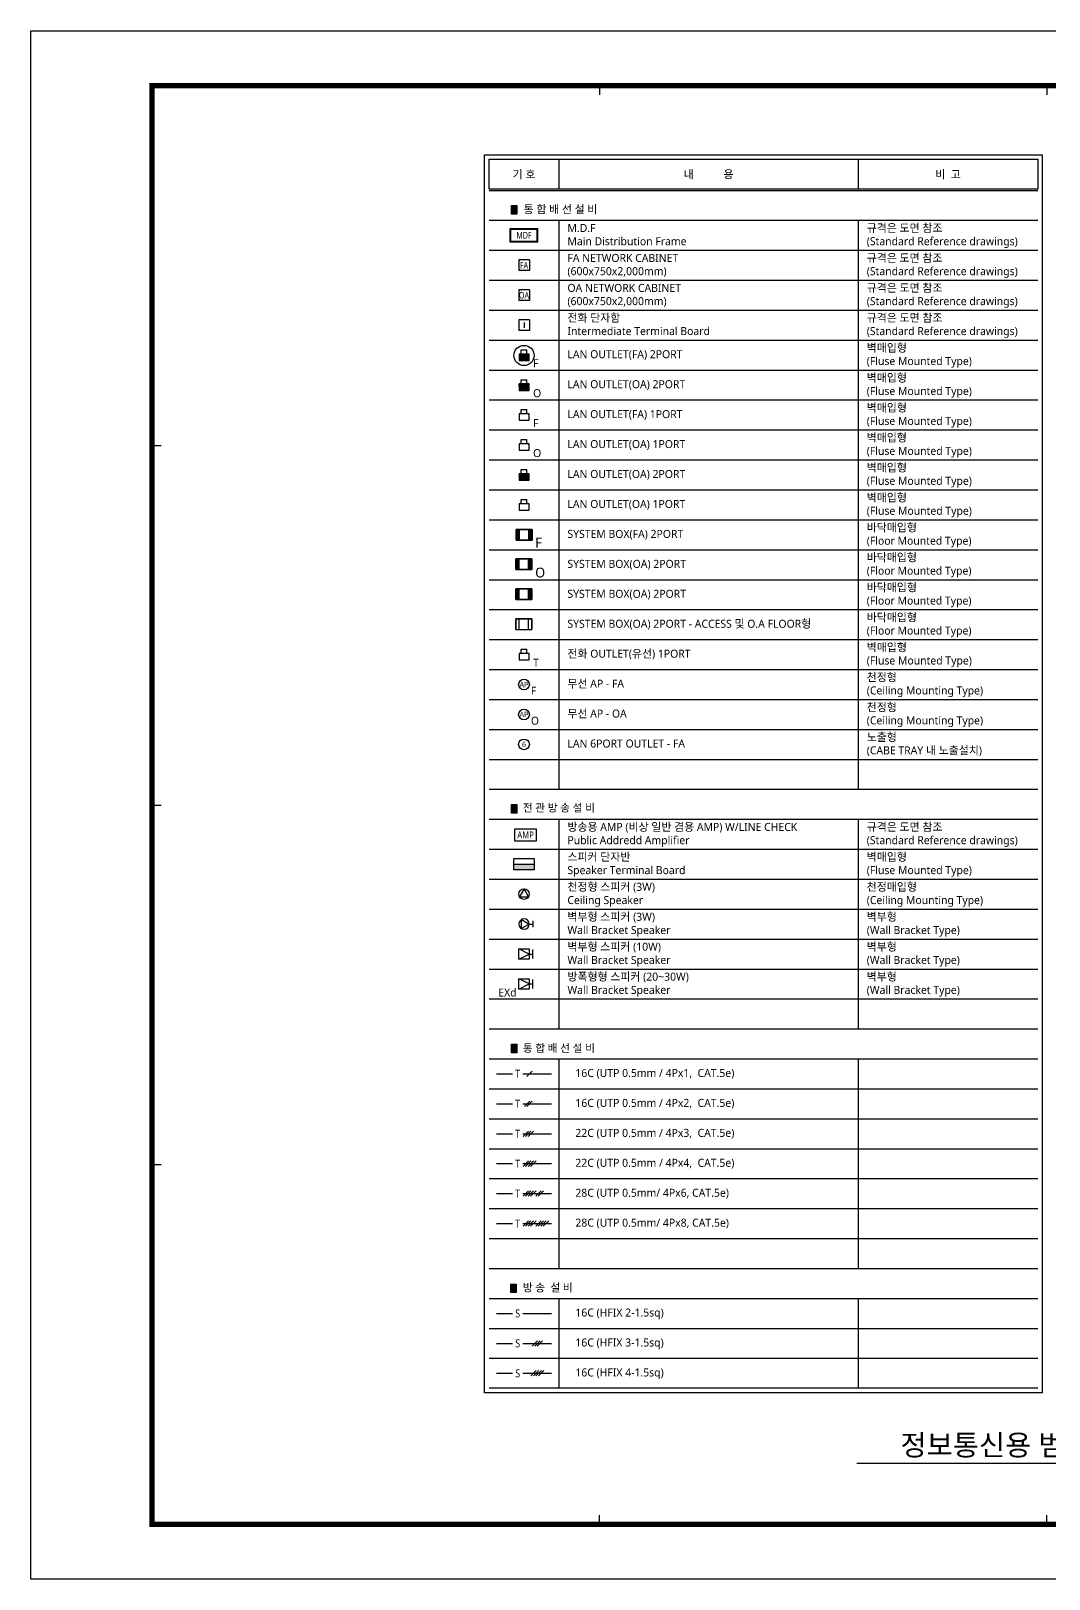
# Model space of a CAD drawing. Header units: millimetres. Extents: x 0 to 84100, y 0 to 59400.
# Drawn here: x 0 to 39086, y 0 to 59400 of the extents above; entities that cross this region are included whole.
import ezdxf
from ezdxf.enums import TextEntityAlignment as Align

# ---------------------------------------------------------------- set-up
doc = ezdxf.new("R2010")
doc.units = ezdxf.units.MM
doc.header["$LTSCALE"] = 1000
for name, color, linetype in [('S', 4, 'Continuous'), ('SHT', 5, 'Continuous'), ('sol254', 254, 'Continuous'), ('SYM', 3, 'Continuous'), ('SYMBOL', 3, 'Continuous'), ('TIT', 2, 'Continuous')]:
    doc.layers.add(name, color=color, linetype=linetype)
doc.styles.add('GHS', font='malgun.ttf')
doc.styles.add('ST6', font='malgun.ttf', dxfattribs={"width": 0.9})

# ---------------------------------------------------------------- blocks, each defined once
blk = doc.blocks.new('XR-FORM-ET', base_point=(461, 408))
at = {"layer": 'SHT', "color": 171}
for p, q in [((43650, 114600), (43650, 113900)), ((78000, 114600), (78000, 113900)), ((9300, 87000), (10000, 87000)), ((9300, 59400), (10000, 59400)), ((9300, 31800), (10000, 31800)), ((43650, 4200), (43650, 4900)), ((78000, 4200), (78000, 4900))]:
    blk.add_line(p, q, dxfattribs=at)
at = {"layer": 'SHT'}
blk.add_lwpolyline([(0, 118800), (168200, 118800), (168200, 0), (0, 0)], close=True, dxfattribs=at)
at = {"layer": 'SHT', "const_width": 400}
blk.add_lwpolyline([(9300, 114600), (163900, 114600), (163900, 4200), (9300, 4200)], close=True, dxfattribs=at)
blk = doc.blocks.new('F10')
at = {"layer": 'SYM'}
blk.add_lwpolyline([(0, 1.5), (-1.3, -0.75), (1.3, -0.75)], close=True, dxfattribs=at)
blk.add_circle((0, 0), 1.5, dxfattribs=at)
blk = doc.blocks.new('A-10')
at = {"layer": 'SYMBOL', "color": 3}
for p, q in [((-121, 0), (0, 0)), ((0, 96), (0, -96))]:
    blk.add_line(p, q, dxfattribs=at)
blk.add_lwpolyline([(-359, -138), (-121, 0), (-359, 138)], close=True, dxfattribs=at)
blk.add_circle((-281, 0), 160, dxfattribs=at)
blk = doc.blocks.new('T')
at = {"layer": 'SYM'}
for p, q in [((75, -75), (225, -75)), ((75, -275), (225, -275)), ((225, -275), (225, -75))]:
    blk.add_line(p, q, dxfattribs=at)
blk.add_lwpolyline([(75, 0), (75, -350), (-150, -350), (-150, 0)], close=True, dxfattribs=at)

msp = doc.modelspace()

# ---------------------------------------------------------------- hatches: boundary and pattern name
at = {"layer": 'SYM'}
for points in [[(18448, 52371), (18653, 52371), (18653, 52698), (18448, 52698)], [(18448, 29389), (18653, 29389), (18653, 29716), (18448, 29716)], [(18448, 20196), (18653, 20196), (18653, 20524), (18448, 20524)], [(18428, 10998), (18628, 10998), (18628, 11318), (18428, 11318)]]:
    msp.add_hatch(color=4, dxfattribs=at).paths.add_polyline_path(points)
h = msp.add_hatch(dxfattribs=at)
h.set_pattern_fill('ANSI31', color=256, scale=50, style=0)
h.set_pattern_definition([(45, (-2338651.679, 827557.725), (-4.419417382, 4.419417382), [])])
h.paths.add_polyline_path([(18738, 47004), (18820, 47004), (19039, 47004), (19121, 47004), (19121, 46758), (18738, 46758)])
h = msp.add_hatch(dxfattribs=at)
h.set_pattern_fill('ANSI31', color=256, scale=50, style=0)
h.set_pattern_definition([(45, (-2338651.679, 826408.644), (-4.419417382, 4.419417382), [])])
h.paths.add_polyline_path([(18738, 45855), (18820, 45855), (19039, 45855), (19121, 45855), (19121, 45609), (18738, 45609)])
h = msp.add_hatch(dxfattribs=at)
h.set_pattern_fill('ANSI31', color=256, scale=50, style=0)
h.set_pattern_definition([(45, (-2338651.679, 822961.4016), (-4.419417382, 4.419417382), [])])
h.paths.add_polyline_path([(18738, 42408), (18820, 42408), (19039, 42408), (19121, 42408), (19121, 42162), (18738, 42162)])
h = msp.add_hatch(color=256, dxfattribs=at)
h.paths.add_polyline_path([(18929, 27429), (18529, 27429), (18529, 27260)])
h.paths.add_polyline_path([(19329, 27429), (18929, 27429), (18529, 27260), (18529, 27229), (19329, 27229)])

# ---------------------------------------------------------------- linework, layer by layer
at = {"layer": 'S'}
for p, q in [((17876, 19385), (18486, 19385)), ((18889, 19385), (19983, 19385)), ((17876, 18236), (18486, 18236)), ((18889, 18236), (19983, 18236)), ((17876, 17087), (18486, 17087)), ((18889, 17087), (19983, 17087)), ((17876, 15938), (18486, 15938)), ((18889, 15938), (19983, 15938)), ((17876, 14789), (18486, 14789)), ((18889, 14789), (19983, 14789)), ((17876, 13640), (18486, 13640)), ((18889, 13640), (19983, 13640)), ((17876, 10193), (18486, 10193)), ((18889, 10193), (19983, 10193)), ((17876, 9044), (18486, 9044)), ((18889, 9044), (19983, 9044)), ((17876, 7894), (18486, 7894)), ((18889, 7894), (19983, 7894))]:
    msp.add_line(p, q, dxfattribs=at)
at = {"layer": 'sol254', "color": 252}
msp.add_lwpolyline([(17589, 54480), (38655, 54480), (38655, 53331), (17589, 53331)], close=True, dxfattribs=at)
at = {"layer": 'SYM', "color": 6}
for p, q in [((17589, 54480), (38655, 54480)), ((20270, 54480), (20270, 53331)), ((31761, 54480), (31761, 53331)), ((38655, 53331), (17589, 53331)), ((17589, 53283), (38655, 53283)), ((17589, 52134), (38655, 52134)), ((20270, 52134), (20270, 30302)), ((31761, 52134), (31761, 39494)), ((31761, 52134), (31761, 30302)), ((17589, 50985), (38655, 50985)), ((17589, 49836), (38655, 49836)), ((17589, 48687), (38655, 48687)), ((17589, 47538), (38655, 47538)), ((17589, 46389), (38655, 46389)), ((17589, 45240), (38655, 45240)), ((17589, 44090), (38655, 44090)), ((17589, 42941), (38655, 42941)), ((17589, 41792), (38655, 41792)), ((17589, 40643), (38655, 40643)), ((17589, 39494), (38655, 39494)), ((17589, 38345), (38655, 38345)), ((17589, 37196), (38655, 37196)), ((17589, 36047), (38655, 36047)), ((17589, 34898), (38655, 34898)), ((17589, 33749), (38655, 33749)), ((17589, 32600), (38655, 32600)), ((17589, 31451), (38655, 31451)), ((17589, 30302), (38655, 30302)), ((17589, 29152), (38655, 29152)), ((20270, 29152), (20270, 21109)), ((31761, 29152), (31761, 21109)), ((17589, 28003), (38655, 28003)), ((17589, 26854), (38655, 26854)), ((17589, 25705), (38655, 25705)), ((17589, 24556), (38655, 24556)), ((17589, 23407), (38655, 23407)), ((17589, 22258), (38655, 22258)), ((17589, 21109), (38655, 21109)), ((17589, 19960), (38655, 19960)), ((20270, 19960), (20270, 11916)), ((31761, 19960), (31761, 11916)), ((17589, 18811), (38655, 18811)), ((17589, 17662), (38655, 17662)), ((17589, 16513), (38655, 16513)), ((17589, 15363), (38655, 15363)), ((17589, 14214), (38655, 14214)), ((17589, 13065), (38655, 13065)), ((17589, 11916), (38655, 11916)), ((17589, 10767), (38655, 10767)), ((20270, 10767), (20270, 7320)), ((31761, 10767), (31761, 7320)), ((17589, 9618), (38655, 9618)), ((17589, 8469), (38655, 8469)), ((38655, 7320), (17589, 7320))]:
    msp.add_line(p, q, dxfattribs=at)
at = {"layer": 'SYM'}
for p, q in [((18395, 51826), (19463, 51826)), ((18395, 51293), (18395, 51826)), ((18421, 51801), (19438, 51801)), ((18421, 51318), (18421, 51801)), ((19438, 51318), (19438, 51801)), ((19463, 51293), (19463, 51826)), ((19463, 51293), (18395, 51293)), ((19438, 51318), (18421, 51318)), ((18725, 50615), (18725, 50206)), ((19134, 50615), (18725, 50615)), ((19134, 50615), (19134, 50206)), ((19134, 50206), (18725, 50206)), ((18725, 49466), (18725, 49057)), ((19134, 49466), (18725, 49466)), ((19134, 49466), (19134, 49057)), ((19134, 49057), (18725, 49057)), ((19134, 48317), (18725, 48317)), ((18725, 48317), (18725, 47908)), ((18929, 48215), (18929, 48010)), ((19134, 48317), (19134, 47908)), ((19134, 47908), (18725, 47908)), ((19236, 40273), (18622, 40273)), ((18622, 40273), (18622, 39864)), ((18622, 40265), (18630, 40273)), ((18622, 40254), (18641, 40273)), ((18622, 40243), (18652, 40273)), ((18622, 40232), (18664, 40273)), ((18622, 40221), (18675, 40273)), ((18622, 40210), (18686, 40273)), ((18622, 40199), (18697, 40273)), ((18622, 40188), (18708, 40273)), ((18622, 40177), (18719, 40273)), ((18622, 40166), (18730, 40273)), ((18622, 40155), (18741, 40273)), ((18622, 39864), (18622, 40273)), ((18622, 40273), (19236, 40273)), ((18622, 40144), (18745, 40266)), ((18622, 40133), (18745, 40255)), ((18622, 40122), (18745, 40244)), ((18622, 40111), (18745, 40233)), ((18622, 40099), (18745, 40222)), ((18622, 40088), (18745, 40211)), ((18622, 40077), (18745, 40200)), ((18622, 40066), (18745, 40189)), ((18622, 40055), (18745, 40178)), ((18622, 40044), (18745, 40167)), ((18622, 40033), (18745, 40156)), ((18622, 40022), (18745, 40145)), ((18622, 40011), (18745, 40134)), ((18622, 40000), (18745, 40123)), ((18622, 39989), (18745, 40112)), ((18622, 39978), (18745, 40100)), ((18622, 39967), (18745, 40089)), ((18622, 39956), (18745, 40078)), ((18622, 39945), (18745, 40067)), ((18622, 39933), (18745, 40056)), ((18622, 39922), (18745, 40045)), ((18622, 39911), (18745, 40034)), ((18622, 39900), (18745, 40023)), ((18622, 39889), (18745, 40012)), ((18622, 39878), (18745, 40001)), ((18622, 39867), (18745, 39990)), ((18622, 39864), (19236, 39864)), ((19236, 39864), (18622, 39864)), ((18631, 39864), (18745, 39979)), ((18642, 39864), (18745, 39968)), ((18653, 39864), (18745, 39957)), ((18664, 39864), (18745, 39946)), ((18675, 39864), (18745, 39935)), ((18686, 39864), (18745, 39923)), ((18697, 39864), (18745, 39912)), ((18708, 39864), (18745, 39901)), ((18719, 39864), (18745, 39890)), ((18730, 39864), (18745, 39879)), ((18741, 39864), (18745, 39868)), ((18745, 40273), (18745, 39864)), ((19114, 39864), (19114, 40273)), ((19114, 40270), (19117, 40273)), ((19114, 40259), (19128, 40273)), ((19114, 40247), (19139, 40273)), ((19114, 40236), (19150, 40273)), ((19114, 40225), (19162, 40273)), ((19114, 40214), (19173, 40273)), ((19114, 40203), (19184, 40273)), ((19114, 40192), (19195, 40273)), ((19114, 40181), (19206, 40273)), ((19114, 40170), (19217, 40273)), ((19114, 40159), (19228, 40273)), ((19114, 40148), (19236, 40271)), ((19114, 40137), (19236, 40260)), ((19114, 40126), (19236, 40249)), ((19114, 40115), (19236, 40237)), ((19114, 40104), (19236, 40226)), ((19114, 40093), (19236, 40215)), ((19114, 40081), (19236, 40204)), ((19114, 40070), (19236, 40193)), ((19114, 40059), (19236, 40182)), ((19114, 40048), (19236, 40171)), ((19114, 40037), (19236, 40160)), ((19114, 40026), (19236, 40149)), ((19114, 40015), (19236, 40138)), ((19114, 40004), (19236, 40127)), ((19114, 39993), (19236, 40116)), ((19114, 39982), (19236, 40105)), ((19114, 39971), (19236, 40094)), ((19114, 39960), (19236, 40083)), ((19114, 39949), (19236, 40071)), ((19114, 39938), (19236, 40060)), ((19114, 39927), (19236, 40049)), ((19114, 39915), (19236, 40038)), ((19114, 39904), (19236, 40027)), ((19114, 39893), (19236, 40016)), ((19114, 39882), (19236, 40005)), ((19114, 39871), (19236, 39994)), ((19117, 39864), (19236, 39983)), ((19129, 39864), (19236, 39972)), ((19140, 39864), (19236, 39961)), ((19151, 39864), (19236, 39950)), ((19162, 39864), (19236, 39939)), ((19173, 39864), (19236, 39928)), ((19184, 39864), (19236, 39917)), ((19195, 39864), (19236, 39905)), ((19206, 39864), (19236, 39894)), ((19217, 39864), (19236, 39883)), ((19228, 39864), (19236, 39872)), ((19236, 39864), (19236, 40273)), ((19236, 40273), (19236, 39864)), ((19224, 39146), (18610, 39146)), ((18610, 39146), (18610, 38737)), ((18610, 39139), (18618, 39146)), ((18610, 39128), (18629, 39146)), ((18610, 39116), (18640, 39146)), ((18610, 39105), (18651, 39146)), ((18610, 39094), (18662, 39146)), ((18610, 39083), (18673, 39146)), ((18610, 39072), (18684, 39146)), ((18610, 39061), (18696, 39146)), ((18610, 39050), (18707, 39146)), ((18610, 39039), (18718, 39146)), ((18610, 39028), (18729, 39146)), ((18610, 38737), (18610, 39146)), ((18610, 39146), (19224, 39146)), ((18610, 39017), (18733, 39140)), ((18610, 39006), (18733, 39129)), ((18610, 38995), (18733, 39117)), ((18610, 38984), (18733, 39106)), ((18610, 38973), (18733, 39095)), ((18610, 38962), (18733, 39084)), ((18610, 38950), (18733, 39073)), ((18610, 38939), (18733, 39062)), ((18610, 38928), (18733, 39051)), ((18610, 38917), (18733, 39040)), ((18610, 38906), (18733, 39029)), ((18610, 38895), (18733, 39018)), ((18610, 38884), (18733, 39007)), ((18610, 38873), (18733, 38996)), ((18610, 38862), (18733, 38985)), ((18610, 38851), (18733, 38974)), ((18610, 38840), (18733, 38963)), ((18610, 38829), (18733, 38951)), ((18610, 38818), (18733, 38940)), ((18610, 38807), (18733, 38929)), ((18610, 38796), (18733, 38918)), ((18610, 38784), (18733, 38907)), ((18610, 38773), (18733, 38896)), ((18610, 38762), (18733, 38885)), ((18610, 38751), (18733, 38874)), ((18610, 38740), (18733, 38863)), ((18610, 38737), (19224, 38737)), ((19224, 38737), (18610, 38737)), ((18618, 38737), (18733, 38852)), ((18629, 38737), (18733, 38841)), ((18640, 38737), (18733, 38830)), ((18651, 38737), (18733, 38819)), ((18663, 38737), (18733, 38808)), ((18674, 38737), (18733, 38797)), ((18685, 38737), (18733, 38786)), ((18696, 38737), (18733, 38774)), ((18707, 38737), (18733, 38763)), ((18718, 38737), (18733, 38752)), ((18729, 38737), (18733, 38741)), ((18733, 39146), (18733, 38737)), ((19101, 38737), (19101, 39146)), ((19101, 39143), (19105, 39146)), ((19101, 39132), (19116, 39146)), ((19101, 39121), (19127, 39146)), ((19101, 39110), (19138, 39146)), ((19101, 39098), (19149, 39146)), ((19101, 39087), (19160, 39146)), ((19101, 39076), (19171, 39146)), ((19101, 39065), (19182, 39146)), ((19101, 39054), (19194, 39146)), ((19101, 39043), (19205, 39146)), ((19101, 39032), (19216, 39146)), ((19101, 39021), (19224, 39144)), ((19101, 39010), (19224, 39133)), ((19101, 38999), (19224, 39122)), ((19101, 38988), (19224, 39111)), ((19101, 38977), (19224, 39100)), ((19101, 38966), (19224, 39088)), ((19101, 38955), (19224, 39077)), ((19101, 38944), (19224, 39066)), ((19101, 38932), (19224, 39055)), ((19101, 38921), (19224, 39044)), ((19101, 38910), (19224, 39033)), ((19101, 38899), (19224, 39022)), ((19101, 38888), (19224, 39011)), ((19101, 38877), (19224, 39000)), ((19101, 38866), (19224, 38989)), ((19101, 38855), (19224, 38978)), ((19101, 38844), (19224, 38967)), ((19101, 38833), (19224, 38956)), ((19101, 38822), (19224, 38945)), ((19101, 38811), (19224, 38934)), ((19101, 38800), (19224, 38922)), ((19101, 38789), (19224, 38911)), ((19101, 38778), (19224, 38900)), ((19101, 38766), (19224, 38889)), ((19101, 38755), (19224, 38878)), ((19101, 38744), (19224, 38867)), ((19105, 38737), (19224, 38856)), ((19116, 38737), (19224, 38845)), ((19127, 38737), (19224, 38834)), ((19138, 38737), (19224, 38823)), ((19149, 38737), (19224, 38812)), ((19161, 38737), (19224, 38801)), ((19172, 38737), (19224, 38790)), ((19183, 38737), (19224, 38779)), ((19194, 38737), (19224, 38768)), ((19205, 38737), (19224, 38756)), ((19216, 38737), (19224, 38745)), ((19224, 38737), (19224, 39146)), ((19224, 39146), (19224, 38737)), ((19224, 37997), (18610, 37997)), ((18610, 37997), (18610, 37588)), ((18610, 37989), (18618, 37997)), ((18610, 37978), (18629, 37997)), ((18610, 37967), (18640, 37997)), ((18610, 37956), (18651, 37997)), ((18610, 37945), (18662, 37997)), ((18610, 37934), (18673, 37997)), ((18610, 37923), (18684, 37997)), ((18610, 37912), (18696, 37997)), ((18610, 37901), (18707, 37997)), ((18610, 37890), (18718, 37997)), ((18610, 37879), (18729, 37997)), ((18610, 37588), (18610, 37997)), ((18610, 37997), (19224, 37997)), ((18610, 37868), (18733, 37991)), ((18610, 37857), (18733, 37979)), ((18610, 37846), (18733, 37968)), ((18610, 37835), (18733, 37957)), ((18610, 37824), (18733, 37946)), ((18610, 37812), (18733, 37935)), ((18610, 37801), (18733, 37924)), ((18610, 37790), (18733, 37913)), ((18610, 37779), (18733, 37902)), ((18610, 37768), (18733, 37891)), ((18610, 37757), (18733, 37880)), ((18610, 37746), (18733, 37869)), ((18610, 37735), (18733, 37858)), ((18610, 37724), (18733, 37847)), ((18610, 37713), (18733, 37836)), ((18610, 37702), (18733, 37825)), ((18610, 37691), (18733, 37813)), ((18610, 37680), (18733, 37802)), ((18610, 37669), (18733, 37791)), ((18610, 37658), (18733, 37780)), ((18610, 37646), (18733, 37769)), ((18610, 37635), (18733, 37758)), ((18610, 37624), (18733, 37747)), ((18610, 37613), (18733, 37736)), ((18610, 37602), (18733, 37725)), ((18610, 37591), (18733, 37714)), ((18610, 37588), (19224, 37588)), ((19224, 37588), (18610, 37588)), ((18618, 37588), (18733, 37703)), ((18629, 37588), (18733, 37692)), ((18640, 37588), (18733, 37681)), ((18651, 37588), (18733, 37670)), ((18663, 37588), (18733, 37659)), ((18674, 37588), (18733, 37647)), ((18685, 37588), (18733, 37636)), ((18696, 37588), (18733, 37625)), ((18707, 37588), (18733, 37614)), ((18718, 37588), (18733, 37603)), ((18729, 37588), (18733, 37592)), ((18733, 37997), (18733, 37588)), ((19101, 37588), (19101, 37997)), ((19101, 37994), (19105, 37997)), ((19101, 37983), (19116, 37997)), ((19101, 37972), (19127, 37997)), ((19101, 37960), (19138, 37997)), ((19101, 37949), (19149, 37997)), ((19101, 37938), (19160, 37997)), ((19101, 37927), (19171, 37997)), ((19101, 37916), (19182, 37997)), ((19101, 37905), (19194, 37997)), ((19101, 37894), (19205, 37997)), ((19101, 37883), (19216, 37997)), ((19101, 37872), (19224, 37995)), ((19101, 37861), (19224, 37984)), ((19101, 37850), (19224, 37973)), ((19101, 37839), (19224, 37962)), ((19101, 37828), (19224, 37950)), ((19101, 37817), (19224, 37939)), ((19101, 37806), (19224, 37928)), ((19101, 37794), (19224, 37917)), ((19101, 37783), (19224, 37906)), ((19101, 37772), (19224, 37895)), ((19101, 37761), (19224, 37884)), ((19101, 37750), (19224, 37873)), ((19101, 37739), (19224, 37862)), ((19101, 37728), (19224, 37851)), ((19101, 37717), (19224, 37840)), ((19101, 37706), (19224, 37829)), ((19101, 37695), (19224, 37818)), ((19101, 37684), (19224, 37807)), ((19101, 37673), (19224, 37796)), ((19101, 37662), (19224, 37784)), ((19101, 37651), (19224, 37773)), ((19101, 37640), (19224, 37762)), ((19101, 37628), (19224, 37751)), ((19101, 37617), (19224, 37740)), ((19101, 37606), (19224, 37729)), ((19101, 37595), (19224, 37718)), ((19105, 37588), (19224, 37707)), ((19116, 37588), (19224, 37696)), ((19127, 37588), (19224, 37685)), ((19138, 37588), (19224, 37674)), ((19149, 37588), (19224, 37663)), ((19161, 37588), (19224, 37652)), ((19172, 37588), (19224, 37641)), ((19183, 37588), (19224, 37630)), ((19194, 37588), (19224, 37618)), ((19205, 37588), (19224, 37607)), ((19216, 37588), (19224, 37596)), ((19224, 37588), (19224, 37997)), ((19224, 37997), (19224, 37588)), ((19224, 36848), (18610, 36848)), ((18610, 36848), (18610, 36439)), ((18610, 36439), (18610, 36848)), ((18610, 36848), (19224, 36848)), ((18733, 36848), (18733, 36439)), ((19101, 36439), (19101, 36848)), ((19224, 36439), (19224, 36848)), ((19224, 36848), (19224, 36439)), ((18610, 36439), (19224, 36439)), ((18529, 27429), (19329, 27429)), ((19129, 23982), (18729, 24182)), ((18729, 24182), (19129, 24182)), ((18729, 23782), (18729, 24182)), ((18729, 23782), (19129, 23982)), ((19129, 23782), (18729, 23782)), ((19129, 24182), (19129, 23782)), ((19129, 23982), (19257, 23982)), ((19129, 23982), (19257, 23982)), ((19129, 23982), (19257, 23982)), ((19257, 24151), (19257, 23812)), ((19257, 24151), (19257, 23812)), ((19257, 24151), (19257, 23812)), ((18729, 22632), (18729, 23032)), ((18729, 23032), (19129, 23032)), ((19129, 22832), (18729, 23032)), ((18729, 22632), (19129, 22832)), ((19129, 22632), (18729, 22632)), ((19129, 23032), (19129, 22632)), ((19129, 22832), (19257, 22832)), ((19129, 22832), (19257, 22832)), ((19129, 22832), (19257, 22832)), ((19257, 23002), (19257, 22663)), ((19257, 23002), (19257, 22663)), ((19257, 23002), (19257, 22663)), ((19246, 19488), (19040, 19282)), ((19149, 18339), (18943, 18133)), ((19246, 18339), (19040, 18133)), ((19098, 17190), (18893, 16984)), ((19196, 17190), (18990, 16984)), ((19293, 17190), (19087, 16984)), ((19098, 16041), (18893, 15835)), ((19196, 16041), (18990, 15835)), ((19293, 16041), (19087, 15835)), ((19390, 16041), (19184, 15835)), ((19098, 14892), (18893, 14686)), ((19196, 14892), (18990, 14686)), ((19293, 14892), (19087, 14686)), ((19390, 14892), (19184, 14686)), ((19584, 14892), (19378, 14686)), ((19681, 14892), (19475, 14686)), ((19098, 13743), (18893, 13537)), ((19196, 13743), (18990, 13537)), ((19293, 13743), (19087, 13537)), ((19390, 13743), (19184, 13537)), ((19585, 13743), (19379, 13537)), ((19682, 13743), (19476, 13537)), ((19779, 13743), (19573, 13537)), ((19876, 13743), (19670, 13537)), ((19451, 9146), (19245, 8941)), ((19548, 9146), (19342, 8941)), ((19645, 9146), (19439, 8941)), ((19401, 7997), (19195, 7792)), ((19498, 7997), (19292, 7792)), ((19595, 7997), (19389, 7792)), ((19692, 7997), (19486, 7792))]:
    msp.add_line(p, q, dxfattribs=at)
msp.add_lwpolyline([(17416, 54652), (38828, 54652), (38828, 7148), (17416, 7148)], close=True, dxfattribs=at)
at = {"layer": 'SYM', "color": 4}
for points in [[(18448, 52698), (18653, 52698), (18653, 52371), (18448, 52371), (18448, 52698)], [(18448, 29716), (18653, 29716), (18653, 29389), (18448, 29389), (18448, 29716)], [(18448, 20524), (18653, 20524), (18653, 20196), (18448, 20196), (18448, 20524)], [(18428, 11318), (18628, 11318), (18628, 10998), (18428, 10998), (18428, 11318)]]:
    msp.add_lwpolyline(points, dxfattribs=at)
at = {"layer": 'SYM', "const_width": 12.9}
msp.add_lwpolyline([(18564, 28327), (18564, 28777), (19414, 28777), (19414, 28327)], close=True, dxfattribs=at)
at = {"layer": 'SYM', "color": 3}
for points in [[(19414, 28777), (18564, 28777), (18564, 28327), (19414, 28327)], [(19329, 27629), (18529, 27629), (18529, 27229), (19329, 27229)]]:
    msp.add_lwpolyline(points, close=True, dxfattribs=at)
at = {"layer": 'SYM'}
for centre, radius in [((18929, 46949), 388), ((18929, 34323), 205), ((18929, 33174), 205), ((18929, 32025), 205)]:
    msp.add_circle(centre, radius, dxfattribs=at)
at = {"layer": 'TIT'}
msp.add_line((31711, 4450), (46289, 4450), dxfattribs=at)

# ---------------------------------------------------------------- block references
at = {"layer": 'S', "xscale": 0.5, "yscale": 0.5, "zscale": 0.5}
msp.add_blockref('XR-FORM-ET', (231, 204), dxfattribs=at)
at = {"layer": 'SYM', "xscale": 133.3322666753083, "yscale": 133.3322666753083, "zscale": 133.3322666753083}
msp.add_blockref('F10', (18929, 26280), dxfattribs=at)
at = {"layer": 'SYM', "xscale": -1.249990000389516, "yscale": 1.249989999458194, "zscale": 1.249990000079999, "rotation": 180}
msp.add_blockref('A-10', (19281, 25131), dxfattribs=at)
at = {"layer": 'SYMBOL', "extrusion": (0, 0, -1), "xscale": 1.09436281316448, "yscale": 1.09436281316448, "zscale": -1.094362813593596, "rotation": 90}
for p in [(-19121, 46922), (-19121, 45773), (-19121, 44624), (-19121, 43475), (-19121, 42326), (-19121, 41177), (-19121, 35431)]:
    msp.add_blockref('T', p, dxfattribs=at)

# ---------------------------------------------------------------- texts
at = {"layer": 'SYM', "color": 4, "style": 'ST6', "width": 1}
for s, p in [('기 호', (18929, 53906)), ('비  고', (35208, 53906))]:
    msp.add_text(s, height=307.1, dxfattribs=at).set_placement(p, align=Align.MIDDLE)
at = {"layer": 'SYM', "color": 4, "style": 'ST6'}
msp.add_text('내           용', height=307.13, dxfattribs=at).set_placement((26015, 53906), align=Align.MIDDLE)
at = {"layer": 'SYM', "color": 4, "style": 'ST6', "width": 1}
for s, height, p in [('통 합 배 선 설 비', 307.13, (18914, 52404)), ('전 관 방 송 설 비', 300, (18884, 29443)), ('통 합 배 선 설 비', 300, (18884, 20223)), ('방 송  설 비', 300, (18884, 11031))]:
    msp.add_text(s, height=height, dxfattribs=at).set_placement(p)
at = {"layer": 'SYM'}
for s, height, style, width, p in [('MDF', 255.8, 'GHS', 0.8, (18929, 51560)), ('FA', 255.8, 'GHS', 0.8, (18929, 50410)), ('OA', 255.8, 'GHS', 0.8, (18929, 49261)), ('AMP', 266.7, 'ST6', 0.85, (18989, 28552))]:
    msp.add_text(s, height=height, dxfattribs=dict(at, style=style, width=width)).set_placement(p, align=Align.MIDDLE)
at = {"layer": 'SYM', "linetype": 'Continuous', "style": 'ST6'}
for s, height, p in [('M.D.F', 307.1, (20596, 51686)), ('규격은 도면 참조', 307.1, (32087, 51686)), ('Main Distribution Frame', 307.13, (20596, 51178)), ('(Standard Reference drawings)', 307.13, (32087, 51178)), ('FA NETWORK CABINET', 307.13, (20596, 50537)), ('규격은 도면 참조', 307.1, (32087, 50537)), ('(600x750x2,000mm)', 307.13, (20596, 50029)), ('(Standard Reference drawings)', 307.13, (32087, 50029)), ('OA NETWORK CABINET', 307.13, (20596, 49388)), ('규격은 도면 참조', 307.1, (32087, 49388)), ('(600x750x2,000mm)', 307.13, (20596, 48880)), ('(Standard Reference drawings)', 307.13, (32087, 48880)), ('전화 단자함', 307.1, (20596, 48239)), ('규격은 도면 참조', 307.1, (32087, 48239)), ('Intermediate Terminal Board', 307.13, (20596, 47731)), ('(Standard Reference drawings)', 307.13, (32087, 47731)), ('LAN OUTLET(FA) 2PORT', 307.13, (20596, 46843)), ('벽매입형 ', 307.1, (32087, 47090)), ('F', 307, (19278, 46497)), ('(Fluse Mounted Type)', 307.13, (32087, 46582)), ('LAN OUTLET(OA) 2PORT', 307.13, (20596, 45693)), ('(Fluse Mounted Type)', 307.13, (32087, 45432)), ('벽매입형 ', 307.1, (32087, 45941)), ('O', 307, (19278, 45348)), ('LAN OUTLET(FA) 1PORT', 307.13, (20596, 44544)), ('(Fluse Mounted Type)', 307.13, (32087, 44283)), ('벽매입형 ', 307.1, (32087, 44792)), ('F', 307, (19278, 44199)), ('벽매입형 ', 307.1, (32087, 43643)), ('LAN OUTLET(OA) 1PORT', 307.13, (20596, 43395)), ('(Fluse Mounted Type)', 307.13, (32087, 43134)), ('O', 307, (19278, 43050)), ('벽매입형 ', 307.1, (32087, 42494)), ('LAN OUTLET(OA) 2PORT', 307.13, (20596, 42246)), ('(Fluse Mounted Type)', 307.13, (32087, 41985)), ('벽매입형 ', 307.1, (32087, 41345)), ('LAN OUTLET(OA) 1PORT', 307.13, (20596, 41097)), ('(Fluse Mounted Type)', 307.13, (32087, 40836)), ('바닥매입형 ', 307.1, (32087, 40196)), ('SYSTEM BOX(FA) 2PORT', 307.13, (20596, 39948)), ('(Floor Mounted Type)', 307.13, (32087, 39687)), ('바닥매입형 ', 307.1, (32087, 39047)), ('SYSTEM BOX(OA) 2PORT', 307.13, (20596, 38799)), ('(Floor Mounted Type)', 307.13, (32087, 38538)), ('바닥매입형 ', 307.1, (32087, 37897)), ('SYSTEM BOX(OA) 2PORT', 307.13, (20596, 37650)), ('(Floor Mounted Type)', 307.13, (32087, 37389)), ('SYSTEM BOX(OA) 2PORT - ACCESS 및 O.A FLOOR형', 307.13, (20596, 36501)), ('바닥매입형 ', 307.1, (32087, 36748)), ('(Floor Mounted Type)', 307.13, (32087, 36240)), ('전화 OUTLET(유선) 1PORT', 307.13, (20596, 35352)), ('벽매입형 ', 307.1, (32087, 35599)), ('T', 307, (19278, 35006)), ('(Fluse Mounted Type)', 307.13, (32087, 35091)), ('무선 AP - FA', 307.1, (20596, 34203)), ('천정형 ', 307.1, (32087, 34450)), ('F', 307, (19192, 33930)), ('(Ceiling Mounting Type)', 307.13, (32087, 33942)), ('무선 AP - OA', 307.1, (20596, 33054)), ('천정형 ', 307.1, (32087, 33301)), ('O', 307, (19192, 32781)), ('(Ceiling Mounting Type)', 307.13, (32087, 32793)), ('LAN 6PORT OUTLET - FA', 307.13, (20596, 31904)), ('노출형', 307.1, (32087, 32152)), ('(CABE TRAY 내 노출설치)', 307.13, (32087, 31643)), ('방송용 AMP (비상 일반 겸용 AMP) W/LINE CHECK', 307.13, (20596, 28705)), ('Public Addredd Amplifier', 307.13, (20596, 28196)), ('(Standard Reference drawings)', 307.13, (32087, 28196)), ('규격은 도면 참조', 307.1, (32087, 28705)), ('스피커 단자반', 307.1, (20596, 27556)), ('Speaker Terminal Board', 307.13, (20596, 27047)), ('(Fluse Mounted Type)', 307.13, (32087, 27047)), ('벽매입형 ', 307.1, (32087, 27556)), ('천정형 스피커 (3W)', 307.13, (20596, 26407)), ('천정매입형', 307.1, (32087, 26407)), ('Ceiling Speaker', 307.13, (20596, 25898)), ('(Ceiling Mounting Type)', 307.13, (32087, 25898)), ('벽부형 스피커 (3W)', 307.13, (20596, 25258)), ('벽부형', 307.1, (32087, 25258)), ('Wall Bracket Speaker', 307.13, (20596, 24749)), ('(Wall Bracket Type)', 307.13, (32087, 24749)), ('벽부형 스피커 (10W)', 307.13, (20596, 24109)), ('벽부형', 307.1, (32087, 24109)), ('Wall Bracket Speaker', 307.13, (20596, 23600)), ('(Wall Bracket Type)', 307.13, (32087, 23600)), ('방폭형형 스피커 (20~30W)', 307.13, (20596, 22959)), ('벽부형', 307.1, (32087, 22959)), ('EXd', 307.1, (17942, 22351)), ('Wall Bracket Speaker', 307.13, (20596, 22451)), ('(Wall Bracket Type)', 307.13, (32087, 22451)), ('16C (UTP 0.5mm / 4Px1,  CAT.5e)', 307.13, (20900, 19265)), ('16C (UTP 0.5mm / 4Px2,  CAT.5e)', 307.13, (20900, 18116)), ('22C (UTP 0.5mm / 4Px3,  CAT.5e)', 307.13, (20900, 16966)), ('22C (UTP 0.5mm / 4Px4,  CAT.5e)', 307.13, (20900, 15817)), ('28C (UTP 0.5mm/ 4Px6, CAT.5e)', 307.13, (20900, 14668)), ('28C (UTP 0.5mm/ 4Px8, CAT.5e)', 307.13, (20900, 13519)), ('16C (HFIX 2-1.5sq)', 307.13, (20900, 10072)), ('16C (HFIX 3-1.5sq)', 307.13, (20900, 8923)), ('16C (HFIX 4-1.5sq)', 307.13, (20900, 7774))]:
    msp.add_text(s, height=height, dxfattribs=at).set_placement(p)
at = {"layer": 'SYM', "style": 'GHS'}
for s, p in [('F', (19359, 39580)), ('O', (19359, 38431))]:
    msp.add_text(s, height=376, dxfattribs=at).set_placement(p)
for s, height, p in [('AP', 205.3, (18929, 34323)), ('AP', 205.3, (18929, 33174)), ('6', 205, (18929, 32025))]:
    msp.add_text(s, height=height, dxfattribs=at).set_placement(p, align=Align.MIDDLE_CENTER)
at = {"layer": 'SYM', "linetype": 'Continuous', "style": 'ST6', "width": 0.85}
for s, p in [('T', (18687, 19385)), ('T', (18687, 18236)), ('T', (18687, 17087)), ('T', (18687, 15938)), ('T', (18687, 14789)), ('T', (18687, 13640)), ('S', (18687, 10193)), ('S', (18687, 9044)), ('S', (18687, 7894))]:
    msp.add_text(s, height=307, dxfattribs=at).set_placement(p, align=Align.MIDDLE)
at = {"layer": 'TIT', "style": 'GHS'}
msp.add_text('정보통신용 범례 및 주기사항', height=800, dxfattribs=at).set_placement((46243, 5140), align=Align.MIDDLE_RIGHT)

doc.saveas('drawing.dxf')
